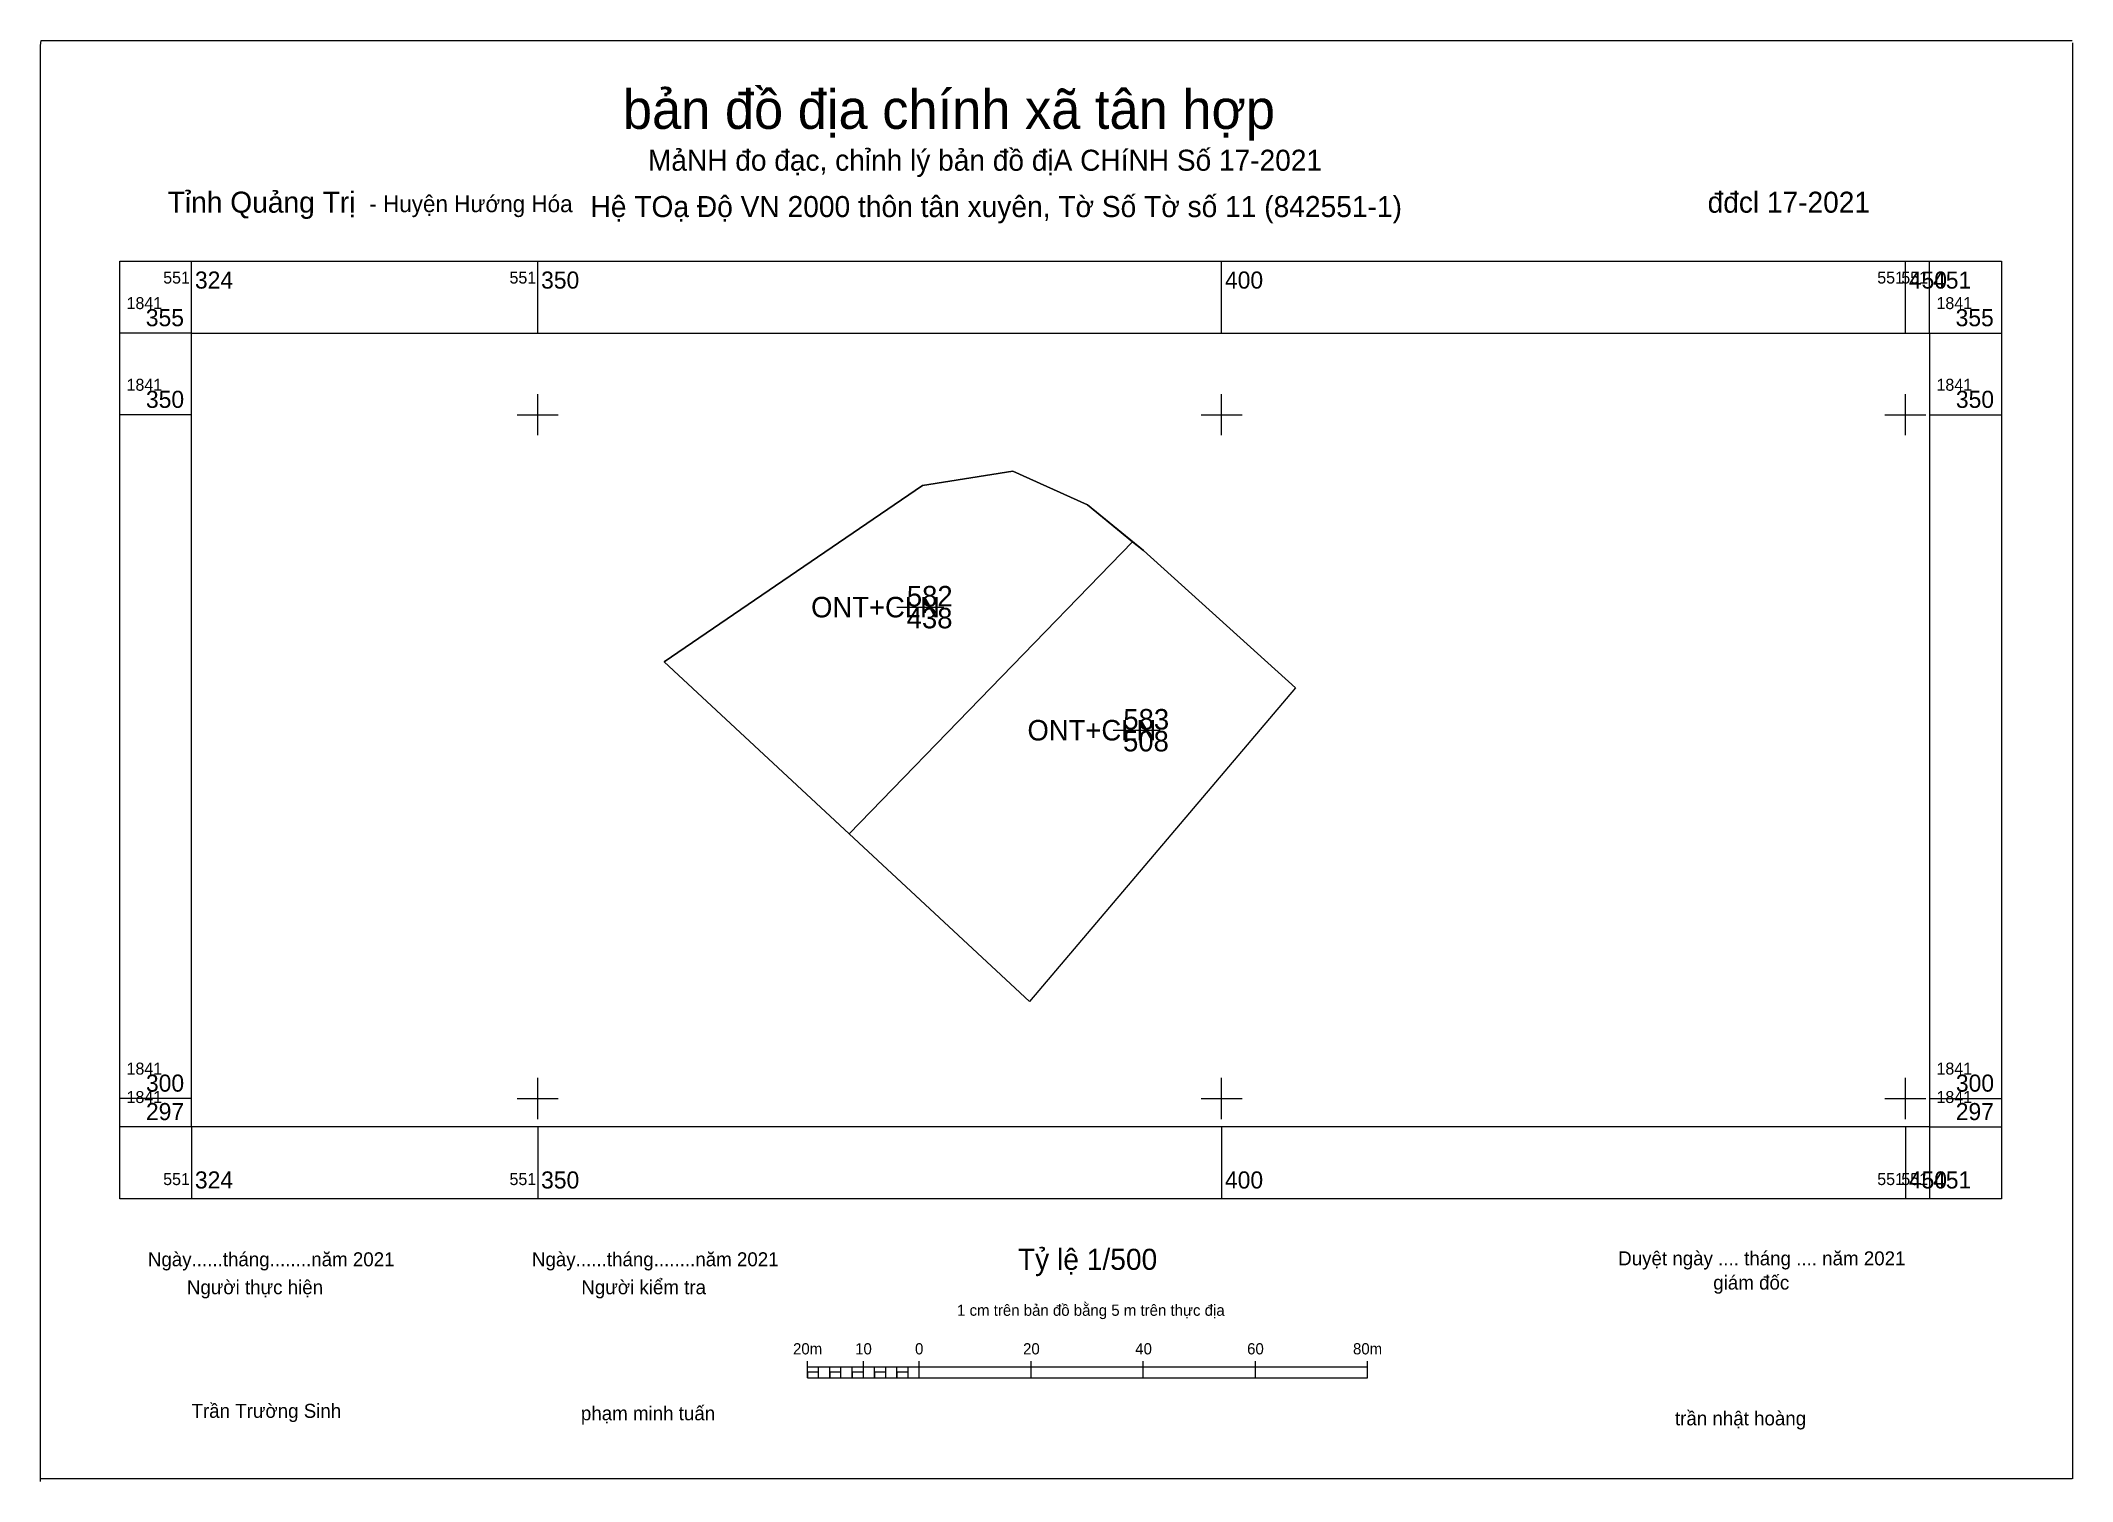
# Model space of a CAD drawing. Extents: x 551314 to 551462, y 1841272 to 1841377.
import ezdxf

# ---------------------------------------------------------------- set-up
doc = ezdxf.new("R2010")
doc.units = 0
for name, color, linetype in [('Level 10', 7, 'Continuous'), ('Level 13', 7, 'Continuous'), ('Level 15', 7, 'Continuous'), ('Level 2', 7, 'Continuous'), ('Level 4', 7, 'Continuous'), ('Level 52', 7, 'Continuous'), ('Level 63', 7, 'Continuous')]:
    doc.layers.add(name, color=color, linetype=linetype)

msp = doc.modelspace()

# ---------------------------------------------------------------- linework, layer by layer
at = {"layer": 'Level 10'}
for p, q in [((551372.78, 1841319.35), (551393.5, 1841340.71)), ((551393.5, 1841340.71), (551393.5, 1841340.72))]:
    msp.add_line(p, q, dxfattribs=at)
for points in [[(551372.78, 1841319.35), (551359.25, 1841331.92), (551378.14, 1841344.83), (551384.75, 1841345.88), (551390.2, 1841343.4), (551393.5, 1841340.71)], [(551393.5, 1841340.71), (551394.29, 1841340.07), (551405.4, 1841330.02), (551385.97, 1841307.1), (551372.78, 1841319.35)]]:
    msp.add_lwpolyline(points, dxfattribs=at)
at = {"layer": 'Level 13'}
for p, q in [((551376.25, 1841335.93), (551379.69, 1841335.93)), ((551392.07, 1841326.93), (551395.51, 1841326.93))]:
    msp.add_line(p, q, dxfattribs=at)
at = {"layer": 'Level 15'}
for p, q in [((551394.29, 1841340.07), (551405.4, 1841330.02)), ((551359.25, 1841331.92), (551385.97, 1841307.1))]:
    msp.add_line(p, q, dxfattribs=at)
at = {"layer": 'Level 2'}
for p, q in [((551313.66, 1841377), (551313.7, 1841377.35)), ((551313.66, 1841272), (551313.66, 1841377)), ((551313.7, 1841377.35), (551462.2, 1841377.35)), ((551462.21, 1841377.19), (551462.21, 1841272.19)), ((551369.72, 1841279.57), (551369.72, 1841280.8)), ((551369.72, 1841280.39), (551410.66, 1841280.39)), ((551369.72, 1841279.57), (551410.66, 1841279.57)), ((551370.53, 1841279.57), (551370.53, 1841280.39)), ((551371.35, 1841279.57), (551371.35, 1841280.39)), ((551372.17, 1841279.57), (551372.17, 1841280.39)), ((551372.99, 1841279.57), (551372.99, 1841280.39)), ((551373.81, 1841279.57), (551373.81, 1841280.8)), ((551374.63, 1841279.57), (551374.63, 1841280.39)), ((551375.45, 1841279.57), (551375.45, 1841280.39)), ((551376.27, 1841279.57), (551376.27, 1841280.39)), ((551377.09, 1841279.57), (551377.09, 1841280.39)), ((551377.9, 1841279.57), (551377.9, 1841280.8)), ((551386.09, 1841279.57), (551386.09, 1841280.8)), ((551394.28, 1841279.57), (551394.28, 1841280.8)), ((551402.47, 1841279.57), (551402.47, 1841280.8)), ((551410.66, 1841279.57), (551410.66, 1841280.8)), ((551462.2, 1841272.19), (551313.7, 1841272.19))]:
    msp.add_line(p, q, dxfattribs=at)
for points in [[(551369.72, 1841279.57), (551370.53, 1841279.57), (551370.53, 1841279.98), (551369.72, 1841279.98)], [(551371.35, 1841279.57), (551372.17, 1841279.57), (551372.17, 1841279.98), (551371.35, 1841279.98)], [(551372.99, 1841279.57), (551373.81, 1841279.57), (551373.81, 1841279.98), (551372.99, 1841279.98)], [(551374.63, 1841279.57), (551375.45, 1841279.57), (551375.45, 1841279.98), (551374.63, 1841279.98)], [(551376.27, 1841279.57), (551377.09, 1841279.57), (551377.09, 1841279.98), (551376.27, 1841279.98)]]:
    msp.add_lwpolyline(points, close=True, dxfattribs=at)
at = {"layer": 'Level 52'}
for p, q in [((551384.75, 1841345.88), (551378.14, 1841344.83)), ((551390.2, 1841343.4), (551384.75, 1841345.88)), ((551378.14, 1841344.83), (551359.25, 1841331.92)), ((551394.29, 1841340.07), (551390.2, 1841343.4))]:
    msp.add_line(p, q, dxfattribs=at)
at = {"layer": 'Level 63'}
for p, q in [((551324.69, 1841355.97), (551324.69, 1841361.22)), ((551350, 1841355.97), (551350, 1841361.22)), ((551400, 1841355.97), (551400, 1841361.22)), ((551450, 1841355.97), (551450, 1841361.22)), ((551451.77, 1841355.97), (551451.77, 1841361.22)), ((551324.69, 1841355.97), (551319.44, 1841355.97)), ((551451.77, 1841355.97), (551457.02, 1841355.97)), ((551350, 1841348.5), (551350, 1841351.5)), ((551400, 1841348.5), (551400, 1841351.5)), ((551450, 1841348.5), (551450, 1841351.5)), ((551324.69, 1841350), (551319.44, 1841350)), ((551348.5, 1841350), (551351.5, 1841350)), ((551398.5, 1841350), (551401.5, 1841350)), ((551448.5, 1841350), (551451.5, 1841350)), ((551451.77, 1841350), (551457.02, 1841350)), ((551350, 1841298.5), (551350, 1841301.5)), ((551400, 1841298.5), (551400, 1841301.5)), ((551450, 1841298.5), (551450, 1841301.5)), ((551324.69, 1841300), (551319.44, 1841300)), ((551348.5, 1841300), (551351.5, 1841300)), ((551398.5, 1841300), (551401.5, 1841300)), ((551448.5, 1841300), (551451.5, 1841300)), ((551451.77, 1841300), (551457.02, 1841300)), ((551324.69, 1841297.92), (551319.44, 1841297.92)), ((551324.69, 1841297.92), (551324.69, 1841292.67)), ((551350, 1841297.92), (551350, 1841292.67)), ((551400, 1841297.92), (551400, 1841292.67)), ((551450, 1841297.92), (551450, 1841292.67)), ((551451.77, 1841297.92), (551451.77, 1841292.67)), ((551451.77, 1841297.92), (551457.02, 1841297.92))]:
    msp.add_line(p, q, dxfattribs=at)
for points in [[(551319.44, 1841361.22), (551457.02, 1841361.22), (551457.02, 1841292.67), (551319.44, 1841292.67), (551319.44, 1841361.22)], [(551324.69, 1841355.97), (551451.77, 1841355.97), (551451.77, 1841297.92), (551324.69, 1841297.92), (551324.69, 1841355.97)]]:
    msp.add_lwpolyline(points, dxfattribs=at)

# ---------------------------------------------------------------- texts
at = {"layer": 'Level 13'}
for s, p in [('582', (551376.99, 1841335.98)), ('583', (551392.82, 1841326.98))]:
    msp.add_text(s, height=1.5, dxfattribs=at).set_placement(p)
at = {"layer": 'Level 2'}
for s, height, p in [('bản đồ địa chính xã tân hợp', 2.8654, (551356.23, 1841370.9)), ('MảNH đo đạc, chỉnh lý bản đồ địA CHíNH Số 17-2021', 1.5349, (551358.06, 1841367.84)), ('Tỉnh Quảng Trị ', 1.5391, (551322.95, 1841364.77)), ('- Huyện Hướng Hóa', 1.228, (551337.69, 1841364.81)), ('Hệ TOạ Độ VN 2000 thôn tân xuyên, Tờ Số Tờ số 11 (842551-1)           ', 1.5391, (551353.86, 1841364.45)), (' đđcl 17-2021', 1.5349, (551434.97, 1841364.77)), ('ONT+CLN', 1.5, (551369.99, 1841335.18)), ('ONT+CLN', 1.5, (551385.81, 1841326.18)), ('Ngày......tháng........năm 2021', 1.0236, (551321.5, 1841287.73)), ('Ngày......tháng........năm 2021', 1.0236, (551349.58, 1841287.73)), ('Tỷ lệ 1/500', 1.54, (551385.11, 1841287.47)), ('Duyệt ngày .... tháng .... năm 2021', 1.0236, (551429, 1841287.8)), ('giám đốc', 1.024, (551435.95, 1841286.03)), ('Người thực hiện', 1.0236, (551324.35, 1841285.69)), ('Người kiểm tra', 1.0236, (551353.19, 1841285.69)), ('1 cm trên bản đồ bằng 5 m trên thực địa', 0.82, (551380.66, 1841284.11)), ('20m', 0.819, (551368.67, 1841281.29)), ('10', 0.819, (551373.21, 1841281.29)), ('0', 0.819, (551377.59, 1841281.29)), ('20', 0.819, (551385.49, 1841281.29)), ('40', 0.819, (551393.69, 1841281.29)), ('60', 0.819, (551401.87, 1841281.29)), ('80m', 0.819, (551409.61, 1841281.29)), ('Trần Trường Sinh', 1.0236, (551324.69, 1841276.65)), ('phạm minh tuấn', 1.0236, (551353.16, 1841276.47)), ('trần nhật hoàng', 1.0236, (551433.15, 1841276.1))]:
    msp.add_text(s, height=height, dxfattribs=at).set_placement(p)
at = {"layer": 'Level 4'}
for s, p in [('438', (551376.98, 1841334.38)), ('508', (551392.8, 1841325.38))]:
    msp.add_text(s, height=1.5, dxfattribs=at).set_placement(p)
at = {"layer": 'Level 63'}
for s, height, p in [('551', 0.875, (551322.62, 1841359.59)), ('324', 1.25, (551324.94, 1841359.22)), ('551', 0.875, (551347.94, 1841359.59)), ('350', 1.25, (551350.25, 1841359.22)), ('400', 1.25, (551400.25, 1841359.22)), ('551', 0.875, (551447.94, 1841359.59)), ('551', 0.875, (551449.7, 1841359.59)), ('450', 1.25, (551450.25, 1841359.22)), ('451', 1.25, (551452.02, 1841359.22)), ('1841', 0.875, (551319.94, 1841357.72)), ('1841', 0.875, (551452.27, 1841357.72)), ('355', 1.25, (551321.35, 1841356.47)), ('355', 1.25, (551453.67, 1841356.47)), ('1841', 0.875, (551319.94, 1841351.75)), ('1841', 0.875, (551452.27, 1841351.75)), ('350', 1.25, (551321.36, 1841350.5)), ('350', 1.25, (551453.69, 1841350.5)), ('1841', 0.875, (551319.94, 1841301.75)), ('1841', 0.875, (551452.27, 1841301.75)), ('1841', 0.875, (551319.94, 1841299.67)), ('300', 1.25, (551321.36, 1841300.5)), ('1841', 0.875, (551452.27, 1841299.67)), ('300', 1.25, (551453.69, 1841300.5)), ('297', 1.25, (551321.36, 1841298.42)), ('297', 1.25, (551453.68, 1841298.42)), ('551', 0.875, (551322.62, 1841293.67)), ('324', 1.25, (551324.94, 1841293.42)), ('551', 0.875, (551347.94, 1841293.67)), ('350', 1.25, (551350.25, 1841293.42)), ('400', 1.25, (551400.25, 1841293.42)), ('551', 0.875, (551447.94, 1841293.67)), ('551', 0.875, (551449.7, 1841293.67)), ('450', 1.25, (551450.25, 1841293.42)), ('451', 1.25, (551452.02, 1841293.42))]:
    msp.add_text(s, height=height, dxfattribs=at).set_placement(p)

doc.saveas('drawing.dxf')
